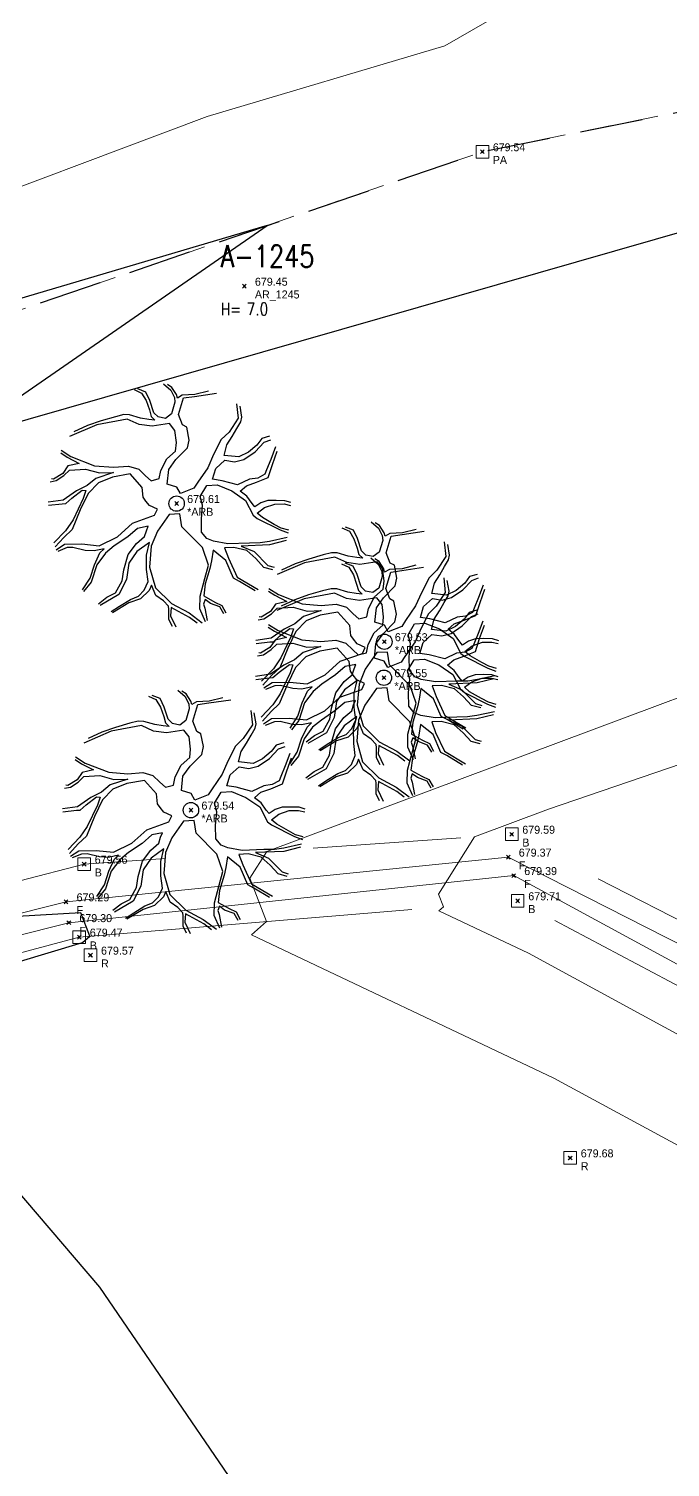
# Model space of a CAD drawing. Extents: x 350769 to 354978, y 6304672 to 6307963.
# Drawn here: x 352557.97 to 352568.15, y 6305753.64 to 6305776.47 of the extents above; entities that cross this region are included whole.
import ezdxf

# ---------------------------------------------------------------- set-up
doc = ezdxf.new("R2010")
doc.units = 0
doc.header["$PDMODE"] = 35
doc.header["$PDSIZE"] = 0.03
for name, pattern in [('CONTINUOS', [0]), ('HIDDENX2', [0.75, 0.5, -0.25]), ('PHANTOM', [23.5, 11.75, -2.35, 2.35, -2.35, 2.35, -2.35])]:
    doc.linetypes.add(name, pattern=pattern)
doc.layers.get('0').update_dxf_attribs({"linetype": 'CONTINUOUS'})
doc.layers.get('Defpoints').update_dxf_attribs({"linetype": 'CONTINUOUS'})
for name, color, linetype in [('02_Geo ext_Acotamiento', 7, 'CONTINUOUS'), ('1-ACOPIO', 252, 'HIDDENX2'), ('1-ARBOL H1', 7, 'CONTINUOUS'), ('1-ARBOL H2', 1, 'CONTINUOUS'), ('1-ARBOL H3', 241, 'CONTINUOUS'), ('1-ARBOL NOMBRE', 3, 'CONTINUOUS'), ('1-ARBOL PTO', 7, 'CONTINUOUS'), ('1-CANAL', 150, 'PHANTOM'), ('1-CERCO', 252, 'CERCO_LINE'), ('3-CANAL_FDO', 4, 'CONTINUOUS'), ('C-TINN', 5, 'CONTINUOUS'), ('C-TOPO-MAJR', 9, 'CONTINUOUS'), ('C-TOPO-MINR', 8, 'CONTINUOUS'), ('V-NODE DIC 2005', 4, 'CONTINUOUS'), ('V-NODE-TEXT DIC 2005', 2, 'CONTINUOUS'), ('V-NODE-TEXT DIC 2012', 31, 'CONTINUOUS'), ('Z-ARB', 253, 'CONTINUOUS')]:
    doc.layers.add(name, color=color, linetype=linetype)
doc.layers.add('0_ASD_TOPOGRAFIA_ELEMENTOS', color=9, linetype='CONTINUOS', lineweight=5, true_color=0xbdbdbd)
doc.styles.add('ROMANS', font='romans.shx', dxfattribs={"width": 0.65})
doc.linetypes.add('CERCO_LINE', pattern='A,0.5,-0.2,[" X ",STANDARD,S=0.1,R=0,X=-0.1,Y=-0.05],-0.25', length=0.95)
doc.dimstyles.new('Principal', dxfattribs={"dimscale": 0, "dimtxt": 2, "dimasz": 2, "dimexe": 1, "dimexo": 1, "dimtad": 1, "dimrnd": 0.05, "dimzin": 1, "dimtxsty": 'ROMANS', "dimcen": 2.5, "dimclrt": 2, "dimaunit": 2, "dimadec": 0, "dimazin": 0, "dimtfac": 1, "dimtmove": 0, "dimatfit": 3, "dimfxl": 1, "dimfxlon": 1, "dimarcsym": 0})

# ---------------------------------------------------------------- blocks, each defined once
blk = doc.blocks.new('ARB')
at = {"layer": 'Z-ARB', "linetype": 'Continuous'}
for p, q in [((-0.239, 1.899), (-0.12, 1.8)), ((-0.104, 1.843), (-0.176, 1.887)), ((-0.028, 1.73), (-0.104, 1.843)), ((-0.702, 1.798), (-0.583, 1.746)), ((-0.515, 1.763), (-0.643, 1.81)), ((-0.583, 1.746), (-0.509, 1.626)), ((-0.451, 1.63), (-0.515, 1.763)), ((-0.509, 1.626), (-0.456, 1.48)), ((-0.383, 1.436), (-0.451, 1.63)), ((-0.12, 1.8), (-0.061, 1.684)), ((-0.052, 1.607), (-0.104, 1.421)), ((-0.061, 1.684), (-0.052, 1.607)), ((-0.015, 1.675), (-0.028, 1.73)), ((0.059, 1.721), (-0.015, 1.675)), ((0.008, 1.414), (0.083, 1.679)), ((0.263, 1.735), (0.059, 1.721)), ((0.083, 1.679), (0.258, 1.706)), ((0.258, 1.706), (0.603, 1.763)), ((0.476, 1.792), (0.263, 1.735)), ((0.925, 1.599), (0.953, 1.37)), ((-0.859, 1.399), (-0.994, 1.364)), ((-0.77, 1.397), (-0.859, 1.399)), ((-0.594, 1.348), (-0.77, 1.397)), ((-0.456, 1.48), (-0.427, 1.377)), ((-0.427, 1.377), (-0.365, 1.32)), ((-0.315, 1.371), (-0.383, 1.436)), ((-0.198, 1.348), (-0.315, 1.371)), ((-0.104, 1.421), (-0.198, 1.348)), ((0.074, 1.251), (0.008, 1.414)), ((1.013, 1.388), (0.981, 1.56)), ((0.999, 1.316), (1.013, 1.388)), ((-1.286, 1.232), (-1.718, 1.038)), ((-1.435, 1.215), (-1.648, 1.112)), ((-1.218, 1.294), (-1.435, 1.215)), ((-0.807, 1.329), (-1.286, 1.232)), ((-0.994, 1.364), (-1.218, 1.294)), ((-0.613, 1.246), (-0.807, 1.329)), ((-0.408, 1.222), (-0.613, 1.246)), ((-0.46, 1.33), (-0.594, 1.348)), ((-0.365, 1.32), (-0.46, 1.33)), ((-0.133, 1.268), (-0.408, 1.222)), ((-0.048, 1.161), (-0.133, 1.268)), ((-0.02, 0.968), (-0.048, 1.161)), ((0.14, 1.216), (0.074, 1.251)), ((0.182, 1.012), (0.14, 1.216)), ((0.813, 1.148), (0.693, 1.027)), ((0.953, 1.37), (0.813, 1.148)), ((0.864, 1.078), (0.938, 1.207)), ((0.938, 1.207), (0.999, 1.316)), ((-0.03, 0.834), (-0.02, 0.968)), ((0.158, 0.888), (0.182, 1.012)), ((0.693, 1.027), (0.575, 0.786)), ((0.743, 0.777), (0.782, 0.943)), ((0.782, 0.943), (0.864, 1.078)), ((1.26, 0.95), (1.125, 0.832)), ((1.231, 0.842), (1.374, 0.996)), ((1.337, 1.055), (1.26, 0.95)), ((1.457, 1.093), (1.337, 1.055)), ((1.374, 0.996), (1.478, 1.036)), ((1.554, 0.924), (1.484, 0.726)), ((-1.85, 0.774), (-1.749, 0.71)), ((-1.845, 0.817), (-1.69, 0.721)), ((-1.749, 0.71), (-1.558, 0.613)), ((-1.69, 0.721), (-1.313, 0.581)), ((-0.259, 0.523), (-0.167, 0.709)), ((-0.167, 0.709), (-0.03, 0.834)), ((-0.135, 0.537), (-0.024, 0.697)), ((-0.024, 0.697), (0.158, 0.888)), ((0.575, 0.786), (0.486, 0.577)), ((0.614, 0.568), (0.752, 0.7)), ((0.973, 0.756), (0.743, 0.777)), ((0.752, 0.7), (0.909, 0.677)), ((0.909, 0.677), (1.054, 0.717)), ((1.125, 0.832), (0.973, 0.756)), ((1.054, 0.717), (1.231, 0.842)), ((1.484, 0.726), (1.419, 0.557)), ((1.509, 0.646), (1.582, 0.858)), ((-1.735, 0.571), (-1.815, 0.451)), ((-1.797, 0.417), (-1.707, 0.506)), ((-1.558, 0.613), (-1.735, 0.571)), ((-1.707, 0.506), (-1.453, 0.525)), ((-1.453, 0.525), (-1.23, 0.467)), ((-1.313, 0.581), (-1.01, 0.561)), ((-1.01, 0.478), (-1.287, 0.38)), ((-1.23, 0.467), (-1.01, 0.478)), ((-0.747, 0.458), (-1.024, 0.405)), ((-1.01, 0.561), (-0.772, 0.583)), ((-0.772, 0.583), (-0.611, 0.538)), ((-0.553, 0.248), (-0.747, 0.458)), ((-0.611, 0.538), (-0.502, 0.434)), ((-0.283, 0.392), (-0.259, 0.523)), ((-0.154, 0.307), (-0.135, 0.537)), ((0.486, 0.577), (0.329, 0.343)), ((0.565, 0.396), (0.614, 0.568)), ((1.39, 0.487), (1.281, 0.425)), ((1.419, 0.557), (1.39, 0.487)), ((1.445, 0.439), (1.509, 0.646)), ((-2.01, 0.315), (-1.918, 0.335)), ((-1.962, 0.358), (-1.993, 0.364)), ((-1.815, 0.451), (-1.962, 0.358)), ((-1.918, 0.335), (-1.797, 0.417)), ((-1.423, 0.263), (-1.593, 0.175)), ((-1.287, 0.38), (-1.423, 0.263)), ((-1.244, 0.312), (-1.406, 0.139)), ((-1.024, 0.405), (-1.244, 0.312)), ((-0.534, 0.093), (-0.553, 0.248)), ((-0.502, 0.434), (-0.412, 0.356)), ((-0.412, 0.356), (-0.283, 0.392)), ((-0.154, 0.307), (-0.154, 0.307)), ((-0.001, 0.263), (-0.154, 0.307)), ((0.06, 0.161), (-0.001, 0.263)), ((0.271, 0.249), (0.06, 0.161)), ((0.329, 0.343), (0.271, 0.249)), ((0.374, 0.116), (0.473, 0.293)), ((0.473, 0.293), (0.637, 0.307)), ((0.714, 0.375), (0.565, 0.396)), ((0.637, 0.307), (0.87, 0.217)), ((0.961, 0.313), (0.714, 0.375)), ((1.148, 0.406), (0.961, 0.313)), ((1.007, 0.214), (1.104, 0.301)), ((1.104, 0.301), (1.261, 0.361)), ((1.281, 0.425), (1.148, 0.406)), ((1.261, 0.361), (1.445, 0.439)), ((-1.799, 0.026), (-2.04, -0.011)), ((-1.593, 0.175), (-1.799, 0.026)), ((-1.76, -0.027), (-1.663, 0.06)), ((-1.663, 0.06), (-1.502, 0.188)), ((-1.486, 0.056), (-1.64, -0.284)), ((-1.406, 0.139), (-1.529, -0.124)), ((-1.502, 0.188), (-1.446, 0.184)), ((-1.446, 0.184), (-1.486, 0.056)), ((-0.49, 0.032), (-0.534, 0.093)), ((-0.431, -0.039), (-0.49, 0.032)), ((0.413, -0.019), (0.374, 0.116)), ((0.87, 0.217), (1.092, 0.069)), ((1.112, 0.134), (1.007, 0.214)), ((1.092, 0.069), (1.217, -0.165)), ((1.196, 0.02), (1.112, 0.134)), ((1.242, -0.034), (1.196, 0.02)), ((1.335, 0.031), (1.242, -0.034)), ((1.447, 0.07), (1.335, 0.031)), ((1.394, -0.041), (1.559, 0.018)), ((1.578, 0.075), (1.447, 0.07)), ((1.559, 0.018), (1.705, 0.021)), ((1.714, 0.072), (1.578, 0.075)), ((1.705, 0.021), (1.806, 0.001)), ((1.814, 0.045), (1.714, 0.072)), ((-2.033, -0.058), (-1.818, -0.031)), ((-1.818, -0.031), (-1.76, -0.027)), ((-1.529, -0.124), (-1.653, -0.439)), ((-0.694, -0.321), (-0.346, -0.191)), ((-0.304, -0.094), (-0.431, -0.039)), ((-0.346, -0.191), (-0.304, -0.094)), ((-0.117, -0.175), (-0.297, -0.442)), ((0.055, -0.162), (-0.117, -0.175)), ((0.089, -0.365), (0.055, -0.162)), ((0.396, -0.235), (0.413, -0.019)), ((1.217, -0.165), (1.28, -0.215)), ((1.28, -0.132), (1.394, -0.041)), ((1.364, -0.201), (1.28, -0.132)), ((1.28, -0.215), (1.65, -0.391)), ((1.554, -0.305), (1.364, -0.201)), ((-1.653, -0.439), (-1.782, -0.565)), ((-1.64, -0.284), (-1.754, -0.458)), ((-0.93, -0.54), (-0.694, -0.321)), ((-0.613, -0.404), (-0.768, -0.54)), ((-0.445, -0.368), (-0.613, -0.404)), ((-0.5, -0.531), (-0.474, -0.438)), ((-0.474, -0.438), (-0.445, -0.368)), ((-0.297, -0.442), (-0.391, -0.68)), ((0.422, -0.692), (0.089, -0.365)), ((0.404, -0.447), (0.396, -0.235)), ((0.49, -0.547), (0.404, -0.447)), ((1.664, -0.363), (1.554, -0.305)), ((1.65, -0.391), (1.778, -0.438)), ((1.787, -0.395), (1.664, -0.363)), ((-1.754, -0.458), (-1.937, -0.656)), ((-1.782, -0.565), (-1.916, -0.718)), ((-1.898, -0.762), (-1.771, -0.673)), ((-1.771, -0.673), (-1.495, -0.665)), ((-1.495, -0.665), (-1.216, -0.688)), ((-1.216, -0.688), (-0.93, -0.54)), ((-0.768, -0.54), (-0.982, -0.688)), ((-0.757, -0.821), (-0.626, -0.643)), ((-0.626, -0.643), (-0.5, -0.531)), ((-0.42, -0.622), (-0.619, -0.772)), ((-0.467, -0.824), (-0.42, -0.622)), ((-0.391, -0.68), (-0.415, -1.015)), ((0.595, -0.589), (0.49, -0.547)), ((0.822, -0.625), (0.595, -0.589)), ((0.917, -0.681), (0.77, -0.69)), ((1.165, -0.608), (0.822, -0.625)), ((1.126, -0.728), (0.917, -0.681)), ((1.483, -0.631), (1.034, -0.658)), ((1.034, -0.658), (1.244, -0.743)), ((1.335, -0.602), (1.165, -0.608)), ((1.485, -0.578), (1.335, -0.602)), ((1.747, -0.56), (1.483, -0.631)), ((1.761, -0.511), (1.485, -0.578)), ((-1.724, -0.727), (-1.874, -0.789)), ((-1.635, -0.722), (-1.724, -0.727)), ((-1.441, -0.766), (-1.635, -0.722)), ((-1.297, -0.771), (-1.441, -0.766)), ((-1.136, -0.734), (-1.297, -0.771)), ((-1.29, -0.991), (-1.206, -0.803)), ((-1.118, -0.805), (-1.25, -0.991)), ((-1.206, -0.803), (-1.136, -0.734)), ((-0.982, -0.688), (-1.118, -0.805)), ((-0.82, -1.065), (-0.757, -0.821)), ((-0.619, -0.772), (-0.743, -0.959)), ((-0.462, -1.051), (-0.467, -0.824)), ((0.523, -0.967), (0.422, -0.692)), ((0.568, -0.901), (0.544, -1.024)), ((0.592, -0.732), (0.568, -0.901)), ((0.796, -0.891), (0.592, -0.732)), ((0.77, -0.69), (0.835, -0.854)), ((0.92, -1.171), (0.796, -0.891)), ((0.835, -0.854), (0.98, -1.153)), ((1.271, -0.854), (1.126, -0.728)), ((1.244, -0.743), (1.461, -0.958)), ((1.398, -0.991), (1.271, -0.854)), ((-1.355, -1.205), (-1.29, -0.991)), ((-1.25, -0.991), (-1.335, -1.269)), ((-0.845, -1.241), (-0.82, -1.065)), ((-0.743, -0.959), (-0.776, -1.217)), ((-0.434, -1.244), (-0.462, -1.051)), ((-0.415, -1.015), (-0.316, -1.342)), ((0.466, -1.183), (0.523, -0.967)), ((0.544, -1.024), (0.474, -1.267)), ((1.545, -1.027), (1.398, -0.991)), ((1.461, -0.958), (1.561, -0.985)), ((-1.472, -1.393), (-1.355, -1.205)), ((-1.335, -1.269), (-1.453, -1.419)), ((-0.947, -1.433), (-0.845, -1.241)), ((-0.776, -1.217), (-0.895, -1.458)), ((-0.493, -1.384), (-0.434, -1.244)), ((-0.38, -1.3), (-0.413, -1.384)), ((-0.307, -1.465), (-0.38, -1.3)), ((-0.316, -1.342), (-0.056, -1.588)), ((0.396, -1.463), (0.466, -1.183)), ((0.474, -1.267), (0.453, -1.459)), ((1.016, -1.22), (0.92, -1.171)), ((0.98, -1.153), (1.315, -1.345)), ((1.27, -1.366), (1.016, -1.22)), ((-1.214, -1.608), (-1.082, -1.505)), ((-0.895, -1.458), (-1.187, -1.636)), ((-1.082, -1.505), (-0.947, -1.433)), ((-0.734, -1.587), (-0.991, -1.749)), ((-0.881, -1.642), (-0.707, -1.532)), ((-0.552, -1.523), (-0.734, -1.587)), ((-0.707, -1.532), (-0.584, -1.48)), ((-0.584, -1.48), (-0.493, -1.384)), ((-0.413, -1.384), (-0.552, -1.523)), ((-0.185, -1.548), (-0.307, -1.465)), ((-0.104, -1.631), (-0.185, -1.548)), ((-0.056, -1.588), (0.224, -1.732)), ((0.397, -1.667), (0.396, -1.463)), ((0.453, -1.459), (0.629, -1.553)), ((0.475, -1.516), (0.453, -1.587)), ((0.453, -1.587), (0.473, -1.651)), ((0.56, -1.577), (0.475, -1.516)), ((0.712, -1.629), (0.56, -1.577)), ((0.629, -1.553), (0.741, -1.604)), ((-1.011, -1.73), (-0.881, -1.642)), ((-0.097, -1.678), (-0.104, -1.631)), ((-0.096, -1.844), (-0.097, -1.678)), ((-0.059, -1.648), (-0.068, -1.782)), ((-0.068, -1.782), (0.019, -1.957)), ((0.235, -1.802), (-0.059, -1.648)), ((0.224, -1.732), (0.433, -1.885)), ((0.354, -1.892), (0.235, -1.802)), ((0.49, -1.868), (0.397, -1.667)), ((0.473, -1.651), (0.516, -1.848)), ((0.779, -1.74), (0.712, -1.629)), ((0.741, -1.604), (0.807, -1.722)), ((-0.037, -1.953), (-0.096, -1.844))]:
    blk.add_line(p, q, dxfattribs=at)
at = {"layer": 'Z-ARB'}
blk.add_circle((0, 0), 0.122, dxfattribs=at)
blk = doc.blocks.new('*D1236')
at = {"layer": '02_Geo ext_Acotamiento', "color": 0, "lineweight": -2, "transparency": 16777216}
blk.add_line((352474.045, 6305972.496), (352473.119, 6305978.179), dxfattribs=at)
at = {"layer": '02_Geo ext_Acotamiento', "color": 0, "transparency": 16777216}
blk.add_solid([(352473.283, 6305978.206), (352472.954, 6305978.153), (352472.958, 6305979.166)], dxfattribs=at)
at = {"layer": 'Defpoints', "color": 0, "transparency": 16777216}
for p in [(352472.958, 6305979.166), (352596.042, 6305224.025)]:
    blk.add_point(p, dxfattribs=at)
at = {"layer": '02_Geo ext_Acotamiento', "color": 2, "transparency": 16777216, "insert": (352474.582, 6305974.845), "char_height": 1, "attachment_point": 5, "rotation": 279.2575, "style": 'ROMANS'}
blk.add_mtext('R765,10', dxfattribs=at)
blk = doc.blocks.new('*U1327')
at = {"color": 0, "linetype": 'ByBlock', "lineweight": -2, "transparency": 16777216}
blk.add_point((0, 0), dxfattribs=at)
blk = doc.blocks.new('*U4170', base_point=(352565.683, 6305763.616))
at = {"layer": 'V-NODE-TEXT DIC 2005', "linetype": 'ByBlock', "char_height": 0.127}
for s, insert, attachment_point in [('679.59', (352565.85, 6305763.687), 4), ('B', (352565.85, 6305763.548), 1)]:
    blk.add_mtext(s, dxfattribs=dict(at, insert=insert, attachment_point=attachment_point))
blk = doc.blocks.new('*U4171', base_point=(352565.683, 6305763.616))
at = {"layer": 'V-NODE-TEXT DIC 2005', "color": 2, "lineweight": -2}
blk.add_blockref('*U4170', (352565.683, 6305763.616), dxfattribs=at)
blk = doc.blocks.new('*U4138', base_point=(352558.898, 6305763.14))
at = {"layer": 'V-NODE-TEXT DIC 2005', "linetype": 'ByBlock', "char_height": 0.127}
for s, insert, attachment_point in [('679.56', (352559.065, 6305763.211), 4), ('B', (352559.065, 6305763.072), 1)]:
    blk.add_mtext(s, dxfattribs=dict(at, insert=insert, attachment_point=attachment_point))
blk = doc.blocks.new('*U4139', base_point=(352558.898, 6305763.14))
at = {"layer": 'V-NODE-TEXT DIC 2005', "color": 2, "lineweight": -2}
blk.add_blockref('*U4138', (352558.898, 6305763.14), dxfattribs=at)
blk = doc.blocks.new('*U4136', base_point=(352558.82, 6305761.982))
at = {"layer": 'V-NODE-TEXT DIC 2005', "linetype": 'ByBlock', "char_height": 0.127}
for s, insert, attachment_point in [('679.47', (352558.987, 6305762.053), 4), ('B', (352558.987, 6305761.914), 1)]:
    blk.add_mtext(s, dxfattribs=dict(at, insert=insert, attachment_point=attachment_point))
blk = doc.blocks.new('*U4137', base_point=(352558.82, 6305761.982))
at = {"layer": 'V-NODE-TEXT DIC 2005', "color": 2, "lineweight": -2}
blk.add_blockref('*U4136', (352558.82, 6305761.982), dxfattribs=at)
blk = doc.blocks.new('*U4096', base_point=(352565.778, 6305762.56))
at = {"layer": 'V-NODE-TEXT DIC 2005', "linetype": 'ByBlock', "char_height": 0.127}
for s, insert, attachment_point in [('679.71', (352565.945, 6305762.631), 4), ('B', (352565.945, 6305762.492), 1)]:
    blk.add_mtext(s, dxfattribs=dict(at, insert=insert, attachment_point=attachment_point))
blk = doc.blocks.new('*U4097', base_point=(352565.778, 6305762.56))
at = {"layer": 'V-NODE-TEXT DIC 2005', "color": 2, "lineweight": -2}
blk.add_blockref('*U4096', (352565.778, 6305762.56), dxfattribs=at)
blk = doc.blocks.new('*U3758', base_point=(352565.714, 6305762.96))
at = {"layer": 'V-NODE-TEXT DIC 2005', "linetype": 'ByBlock', "char_height": 0.127}
for s, insert, attachment_point in [('679.39', (352565.881, 6305763.031), 4), ('F', (352565.881, 6305762.892), 1)]:
    blk.add_mtext(s, dxfattribs=dict(at, insert=insert, attachment_point=attachment_point))
blk = doc.blocks.new('*U3759', base_point=(352565.714, 6305762.96))
at = {"layer": 'V-NODE-TEXT DIC 2005', "color": 2, "lineweight": -2}
blk.add_blockref('*U3758', (352565.714, 6305762.96), dxfattribs=at)
blk = doc.blocks.new('*U3740', base_point=(352558.654, 6305762.212))
at = {"layer": 'V-NODE-TEXT DIC 2005', "linetype": 'ByBlock', "char_height": 0.127}
for s, insert, attachment_point in [('679.30', (352558.821, 6305762.283), 4), ('F', (352558.821, 6305762.144), 1)]:
    blk.add_mtext(s, dxfattribs=dict(at, insert=insert, attachment_point=attachment_point))
blk = doc.blocks.new('*U3741', base_point=(352558.654, 6305762.212))
at = {"layer": 'V-NODE-TEXT DIC 2005', "color": 2, "lineweight": -2}
blk.add_blockref('*U3740', (352558.654, 6305762.212), dxfattribs=at)
blk = doc.blocks.new('*U3736', base_point=(352558.61, 6305762.542))
at = {"layer": 'V-NODE-TEXT DIC 2005', "linetype": 'ByBlock', "char_height": 0.127}
for s, insert, attachment_point in [('679.29', (352558.777, 6305762.613), 4), ('F', (352558.777, 6305762.474), 1)]:
    blk.add_mtext(s, dxfattribs=dict(at, insert=insert, attachment_point=attachment_point))
blk = doc.blocks.new('*U3737', base_point=(352558.61, 6305762.542))
at = {"layer": 'V-NODE-TEXT DIC 2005', "color": 2, "lineweight": -2}
blk.add_blockref('*U3736', (352558.61, 6305762.542), dxfattribs=at)
blk = doc.blocks.new('*U3728', base_point=(352565.627, 6305763.253))
at = {"layer": 'V-NODE-TEXT DIC 2005', "linetype": 'ByBlock', "char_height": 0.127}
for s, insert, attachment_point in [('679.37', (352565.794, 6305763.324), 4), ('F', (352565.794, 6305763.185), 1)]:
    blk.add_mtext(s, dxfattribs=dict(at, insert=insert, attachment_point=attachment_point))
blk = doc.blocks.new('*U3729', base_point=(352565.627, 6305763.253))
at = {"layer": 'V-NODE-TEXT DIC 2005', "color": 2, "lineweight": -2}
blk.add_blockref('*U3728', (352565.627, 6305763.253), dxfattribs=at)
blk = doc.blocks.new('*U3092', base_point=(352566.611, 6305758.479))
at = {"layer": 'V-NODE-TEXT DIC 2005', "linetype": 'ByBlock', "char_height": 0.127}
for s, insert, attachment_point in [('679.68', (352566.778, 6305758.55), 4), ('R', (352566.778, 6305758.411), 1)]:
    blk.add_mtext(s, dxfattribs=dict(at, insert=insert, attachment_point=attachment_point))
blk = doc.blocks.new('*U3093', base_point=(352566.611, 6305758.479))
at = {"layer": 'V-NODE-TEXT DIC 2005', "color": 2, "lineweight": -2}
blk.add_blockref('*U3092', (352566.611, 6305758.479), dxfattribs=at)
blk = doc.blocks.new('*U3090', base_point=(352558.998, 6305761.696))
at = {"layer": 'V-NODE-TEXT DIC 2005', "linetype": 'ByBlock', "char_height": 0.127}
for s, insert, attachment_point in [('679.57', (352559.165, 6305761.767), 4), ('R', (352559.165, 6305761.628), 1)]:
    blk.add_mtext(s, dxfattribs=dict(at, insert=insert, attachment_point=attachment_point))
blk = doc.blocks.new('*U3091', base_point=(352558.998, 6305761.696))
at = {"layer": 'V-NODE-TEXT DIC 2005', "color": 2, "lineweight": -2}
blk.add_blockref('*U3090', (352558.998, 6305761.696), dxfattribs=at)
blk = doc.blocks.new('*U1684', base_point=(352563.654, 6305766.101))
at = {"layer": 'V-NODE-TEXT DIC 2005', "linetype": 'ByBlock', "char_height": 0.127}
for s, insert, attachment_point in [('679.55', (352563.821, 6305766.172), 4), ('*ARB', (352563.821, 6305766.033), 1)]:
    blk.add_mtext(s, dxfattribs=dict(at, insert=insert, attachment_point=attachment_point))
blk = doc.blocks.new('*U1685', base_point=(352563.654, 6305766.101))
at = {"layer": 'V-NODE-TEXT DIC 2005', "color": 2, "lineweight": -2}
blk.add_blockref('*U1684', (352563.654, 6305766.101), dxfattribs=at)
blk = doc.blocks.new('*U1680', base_point=(352560.365, 6305768.865))
at = {"layer": 'V-NODE-TEXT DIC 2005', "linetype": 'ByBlock', "char_height": 0.127}
for s, insert, attachment_point in [('679.61', (352560.532, 6305768.936), 4), ('*ARB', (352560.532, 6305768.797), 1)]:
    blk.add_mtext(s, dxfattribs=dict(at, insert=insert, attachment_point=attachment_point))
blk = doc.blocks.new('*U1681', base_point=(352560.365, 6305768.865))
at = {"layer": 'V-NODE-TEXT DIC 2005', "color": 2, "lineweight": -2}
blk.add_blockref('*U1680', (352560.365, 6305768.865), dxfattribs=at)
blk = doc.blocks.new('*U1676', base_point=(352560.592, 6305763.998))
at = {"layer": 'V-NODE-TEXT DIC 2005', "linetype": 'ByBlock', "char_height": 0.127}
for s, insert, attachment_point in [('679.54', (352560.759, 6305764.069), 4), ('*ARB', (352560.759, 6305763.93), 1)]:
    blk.add_mtext(s, dxfattribs=dict(at, insert=insert, attachment_point=attachment_point))
blk = doc.blocks.new('*U1677', base_point=(352560.592, 6305763.998))
at = {"layer": 'V-NODE-TEXT DIC 2005', "color": 2, "lineweight": -2}
blk.add_blockref('*U1676', (352560.592, 6305763.998), dxfattribs=at)
blk = doc.blocks.new('*U1650', base_point=(352563.661, 6305766.672))
at = {"layer": 'V-NODE-TEXT DIC 2005', "linetype": 'ByBlock', "char_height": 0.127}
for s, insert, attachment_point in [('679.53', (352563.828, 6305766.743), 4), ('*ARB', (352563.828, 6305766.604), 1)]:
    blk.add_mtext(s, dxfattribs=dict(at, insert=insert, attachment_point=attachment_point))
blk = doc.blocks.new('*U1651', base_point=(352563.661, 6305766.672))
at = {"layer": 'V-NODE-TEXT DIC 2005', "color": 2, "lineweight": -2}
blk.add_blockref('*U1650', (352563.661, 6305766.672), dxfattribs=at)
blk = doc.blocks.new('TOPOGRAFIA')
at = {"layer": '1-ACOPIO', "color": 9, "lineweight": 0, "true_color": 0xbdbdbd, "flags": 128}
blk.add_lwpolyline([(390450.751, 6302737.575), (390457.975, 6302739.524), (390466.583, 6302745.938), (390475.916, 6302748.357), (390482.482, 6302751.029), (390493.443, 6302754.061), (390504.449, 6302758.21), (390518.802, 6302761.933), (390528.241, 6302765.237), (390538.24, 6302767.313), (390547.496, 6302771.467), (390557.026, 6302771.731), (390565.171, 6302774.52), (390575.3, 6302776.573), (390575.671, 6302780.638), (390576.652, 6302789.475), (390577.88, 6302797.391), (390578.714, 6302806.375), (390575.487, 6302808.178), (390564.134, 6302804.882), (390554.108, 6302802.536), (390542.576, 6302798.093), (390531.509, 6302794.931), (390522.924, 6302790.812), (390510.912, 6302785.835), (390501.748, 6302784.339), (390491.437, 6302782.799), (390482.025, 6302780.215), (390472.323, 6302776.973), (390464.136, 6302774.411), (390457.401, 6302772.041), (390450.072, 6302782.659), (390447.321, 6302788.646), (390448.914, 6302796.064), (390448.942, 6302806.548), (390444.507, 6302814.271), (390438.054, 6302819.282)], dxfattribs=at)
at = {"layer": '1-ARBOL H1', "color": 9, "lineweight": 0, "true_color": 0xbdbdbd}
blk.add_point((390561.394, 6302772.386), dxfattribs=at)
at = {"layer": '1-ARBOL PTO', "color": 9, "lineweight": 0, "true_color": 0xbdbdbd}
blk.add_point((390561.394, 6302772.386), dxfattribs=at)
at = {"layer": '1-CANAL', "color": 9, "lineweight": 0, "true_color": 0xbdbdbd, "flags": 128}
blk.add_lwpolyline([(390567.787, 6302629.727), (390568.793, 6302640.353), (390569.503, 6302651.739), (390570.033, 6302661.873), (390570.34, 6302672.528), (390570.92, 6302683.642), (390571.385, 6302692.94), (390572.206, 6302702.09), (390572.491, 6302712.168), (390573.178, 6302721.782), (390573.739, 6302732.321), (390574.43, 6302741.485), (390575.232, 6302752.552), (390575.303, 6302758.186), (390573.072, 6302758.741), (390565.731, 6302762.63), (390558.774, 6302762.052), (390549.097, 6302759.46), (390540.056, 6302756.523), (390530.957, 6302754.646), (390519.837, 6302751.496), (390509.631, 6302748.296), (390499.766, 6302744.712), (390490.284, 6302741.391), (390477.589, 6302736.731), (390469.698, 6302733.787), (390460.923, 6302731.042), (390452.374, 6302728.107), (390438.311, 6302722.869), (390431.422, 6302718.409), (390419.91, 6302710.977), (390412.117, 6302707.007), (390402.106, 6302701.336), (390395.117, 6302696.907), (390381.316, 6302693.365), (390369.866, 6302691.898), (390358.977, 6302690.522), (390351.003, 6302689.869), (390338.841, 6302688.974), (390330.387, 6302688.811), (390318.293, 6302688.652), (390310.613, 6302688.12), (390310.097, 6302689.409), (390318.134, 6302689.995), (390330.169, 6302689.859), (390338.592, 6302690.268), (390350.911, 6302691.365), (390358.441, 6302692.052), (390369.602, 6302693.031), (390381.494, 6302694.408), (390394.454, 6302697.809), (390401.441, 6302702.027), (390411.517, 6302708.091), (390419.432, 6302711.748), (390430.822, 6302719.202), (390437.823, 6302723.766), (390451.878, 6302729.106), (390460.597, 6302731.881), (390469.278, 6302734.632), (390477.218, 6302737.629), (390489.928, 6302742.229), (390499.382, 6302745.508), (390509.312, 6302749.089), (390519.62, 6302752.392), (390530.723, 6302755.531), (390539.654, 6302757.751), (390548.71, 6302760.578), (390558.851, 6302763.211), (390565.636, 6302763.686), (390573.601, 6302759.59), (390575.339, 6302759.411), (390576.082, 6302766.593), (390577.196, 6302775.886), (390577.943, 6302782.884), (390578.269, 6302790.104), (390579.967, 6302802.039), (390581.351, 6302810.063)], dxfattribs=at)
at = {"layer": '1-CERCO', "color": 9, "lineweight": 0, "true_color": 0xbdbdbd, "flags": 128}
blk.add_lwpolyline([(390556.704, 6302769.916), (390568.526, 6302773.306)], dxfattribs=at)
at = {"layer": '3-CANAL_FDO', "color": 9, "lineweight": 0, "true_color": 0xbdbdbd}
for points in [[(390565.581, 6302763.323), (390558.564, 6302762.613), (390548.94, 6302760.194), (390539.967, 6302757.247), (390530.893, 6302755.256)], [(390575.656, 6302759.021), (390573.443, 6302759.321), (390565.581, 6302763.323)], [(390530.973, 6302754.926), (390540.132, 6302756.904), (390548.804, 6302759.814), (390558.607, 6302762.282), (390565.668, 6302763.03), (390573.135, 6302758.977), (390575.664, 6302758.341), (390575.744, 6302757.782), (390575.695, 6302752.397), (390574.786, 6302741.51), (390574.1, 6302732.304), (390573.507, 6302721.774), (390572.807, 6302712.052), (390572.413, 6302702.253), (390571.665, 6302693.05), (390571.194, 6302683.608), (390570.572, 6302672.578), (390570.443, 6302661.851), (390569.902, 6302651.795), (390569.109, 6302640.558)]]:
    blk.add_lwpolyline(points, dxfattribs=at)
at = {"layer": 'C-TINN', "color": 9, "linetype": 'Continuous', "lineweight": 0, "true_color": 0xbdbdbd}
for points, elevation in [([(390565.071, 6302774.42), (390565.071, 6302774.62), (390565.271, 6302774.62), (390565.271, 6302774.42), (390565.071, 6302774.42)], 679.539), ([(390565.536, 6302763.586), (390565.536, 6302763.786), (390565.736, 6302763.786), (390565.736, 6302763.586), (390565.536, 6302763.586)], 680.59), ([(390558.751, 6302763.111), (390558.751, 6302763.311), (390558.951, 6302763.311), (390558.951, 6302763.111), (390558.751, 6302763.111)], 679.56), ([(390565.631, 6302762.53), (390565.631, 6302762.73), (390565.831, 6302762.73), (390565.831, 6302762.53), (390565.631, 6302762.53)], 680.71), ([(390558.674, 6302761.952), (390558.674, 6302762.152), (390558.874, 6302762.152), (390558.874, 6302761.952), (390558.674, 6302761.952)], 679.47), ([(390558.851, 6302761.666), (390558.851, 6302761.866), (390559.051, 6302761.866), (390559.051, 6302761.666), (390558.851, 6302761.666)], 679.57), ([(390566.464, 6302758.449), (390566.464, 6302758.649), (390566.664, 6302758.649), (390566.664, 6302758.449), (390566.464, 6302758.449)], 679.68)]:
    blk.add_lwpolyline(points, dxfattribs=dict(at, elevation=elevation))
for p in [(390565.171, 6302774.52, 679.539), (390565.636, 6302763.686, 680.59), (390558.851, 6302763.211, 679.56), (390565.731, 6302762.63, 680.71), (390558.774, 6302762.052, 679.47), (390558.951, 6302761.766, 679.57), (390566.564, 6302758.549, 679.68)]:
    blk.add_point(p, dxfattribs=at)
at = {"layer": 'C-TOPO-MAJR', "color": 9, "linetype": 'Continuous', "lineweight": 0, "true_color": 0xbdbdbd, "elevation": 680}
for points in [[(390546.242, 6302772.844), (390546.759, 6302773.064), (390552.764, 6302773.374), (390556.213, 6302773.357), (390560.802, 6302775.082), (390564.574, 6302776.2), (390570.087, 6302779.378), (390571.556, 6302779.181), (390572.182, 6302780.107), (390568.729, 6302787.525), (390568.49, 6302787.985), (390563.103, 6302787.776), (390562.054, 6302786.145), (390561.8, 6302785.304), (390560.605, 6302779.836), (390556.154, 6302777.552), (390553.656, 6302776.727), (390546.923, 6302773.645), (390542.643, 6302771.829), (390546.242, 6302772.844)], [(390574.969, 6302759.449), (390575.164, 6302761.988), (390575.491, 6302760.886), (390576.331, 6302766.687), (390576.987, 6302774.146), (390572.904, 6302767.469), (390569.477, 6302766.299), (390561.75, 6302763.414), (390561.483, 6302762.989), (390561.747, 6302762.299), (390561.508, 6302762.092), (390566.305, 6302759.817), (390568.529, 6302758.607), (390574.703, 6302754.068), (390575.11, 6302758.234), (390575.174, 6302758.293), (390574.969, 6302759.449)]]:
    blk.add_lwpolyline(points, dxfattribs=at)
at = {"layer": 'C-TOPO-MINR', "color": 9, "linetype": 'Continuous', "lineweight": -3, "true_color": 0xbdbdbd, "elevation": 679.5}
blk.add_lwpolyline([(390571.177, 6302732.645), (390571.616, 6302737.553), (390567.905, 6302744.555), (390566.648, 6302745.872), (390562.239, 6302751.902), (390559.1, 6302756.499), (390555.321, 6302760.916), (390558.827, 6302761.966), (390558.942, 6302762.066), (390558.799, 6302762.438), (390555.048, 6302762.224), (390556.549, 6302764.218), (390556.773, 6302769.7), (390557.073, 6302770.022), (390557.117, 6302770.141), (390561.755, 6302773.35), (390557.394, 6302772.058), (390556.947, 6302771.889), (390548.773, 6302771.929), (390547.317, 6302771.854), (390540.791, 6302769.076), (390537.798, 6302768.232), (390533.983, 6302767.621)], dxfattribs=at)
at = {"layer": 'C-TOPO-MINR', "color": 9, "linetype": 'Continuous', "lineweight": 0, "true_color": 0xbdbdbd, "elevation": 680.5}
blk.add_lwpolyline([(390574.164, 6302759.532), (390574.254, 6302760.696), (390575.664, 6302764.629), (390575.823, 6302764.092), (390576.191, 6302766.634), (390576.479, 6302769.903), (390574.69, 6302766.977), (390566.222, 6302764.085), (390565.044, 6302763.644), (390564.474, 6302762.736), (390564.552, 6302762.532), (390564.482, 6302762.471), (390565.901, 6302761.798), (390571.598, 6302758.698), (390573.601, 6302757.226), (390573.733, 6302758.577), (390574.249, 6302759.056), (390574.164, 6302759.532)], dxfattribs=at)
at = {"layer": 'V-NODE-TEXT DIC 2012', "color": 9, "lineweight": 0, "true_color": 0xbdbdbd}
for p in [(390565.171, 6302774.52), (390561.394, 6302772.386)]:
    blk.add_point(p, dxfattribs=at)
at = {"layer": 'V-NODE DIC 2005', "color": 9, "lineweight": 0, "true_color": 0xbdbdbd, "rotation": 359.9963883938062}
for p in [(390560.319, 6302768.936), (390563.615, 6302766.742), (390563.608, 6302766.171), (390560.546, 6302764.069), (390565.637, 6302763.686), (390565.581, 6302763.323), (390558.852, 6302763.211), (390565.668, 6302763.03), (390558.564, 6302762.613), (390565.732, 6302762.63), (390558.608, 6302762.283), (390558.774, 6302762.053), (390558.952, 6302761.767), (390566.565, 6302758.549)]:
    blk.add_blockref('*U1327', p, dxfattribs=at)
at = {"layer": 'V-NODE-TEXT DIC 2005', "color": 9, "lineweight": 0, "true_color": 0xbdbdbd, "rotation": 359.9963883938062}
for name, p in [('*U1681', (390560.319, 6302768.936)), ('*U1651', (390563.615, 6302766.742)), ('*U1685', (390563.608, 6302766.171)), ('*U1677', (390560.546, 6302764.069)), ('*U4171', (390565.637, 6302763.686)), ('*U4139', (390558.852, 6302763.211)), ('*U3729', (390565.581, 6302763.323)), ('*U3759', (390565.668, 6302763.03)), ('*U3737', (390558.564, 6302762.613)), ('*U4097', (390565.732, 6302762.63)), ('*U3741', (390558.608, 6302762.283)), ('*U4137', (390558.774, 6302762.053)), ('*U3091', (390558.952, 6302761.767)), ('*U3093', (390566.565, 6302758.549))]:
    blk.add_blockref(name, p, dxfattribs=at)
at = {"layer": 'Z-ARB', "color": 9, "lineweight": 0, "true_color": 0xbdbdbd, "rotation": 359.090101839884}
for p in [(390560.319, 6302768.935), (390563.615, 6302766.742), (390563.608, 6302766.171), (390560.546, 6302764.069)]:
    blk.add_blockref('ARB', p, dxfattribs=at)
at = {"layer": '1-ARBOL H2', "color": 9, "lineweight": 0, "true_color": 0xbdbdbd, "style": 'ROMANS', "width": 0.8}
blk.add_text('H=', height=0.2, dxfattribs=at).set_placement((390561.017, 6302771.924))
at = {"layer": '1-ARBOL H3', "color": 9, "lineweight": 0, "true_color": 0xbdbdbd, "style": 'ROMANS', "width": 0.8}
blk.add_text('7.0', height=0.2, dxfattribs=at).set_placement((390561.43, 6302771.924))
at = {"layer": '1-ARBOL NOMBRE', "color": 9, "lineweight": 0, "true_color": 0xbdbdbd, "style": 'ROMANS', "width": 0.8}
blk.add_text('A-1245', height=0.35, dxfattribs=at).set_placement((390561.017, 6302772.686))
at = {"layer": 'V-NODE-TEXT DIC 2012', "color": 9, "lineweight": 0, "true_color": 0xbdbdbd}
for s, height, p in [('679.54', 0.125, (390565.338, 6302774.528)), ('PA', 0.125, (390565.338, 6302774.328)), ('679.45', 0.127, (390561.561, 6302772.393)), ('AR_1245', 0.127, (390561.561, 6302772.191))]:
    blk.add_text(s, height=height, dxfattribs=at).set_placement(p)

msp = doc.modelspace()

# ---------------------------------------------------------------- linework, layer by layer
at = {"layer": '1-ACOPIO', "ltscale": 2, "flags": 128}
msp.add_lwpolyline([(352450.751, 6305737.575), (352457.975, 6305739.524), (352466.583, 6305745.938), (352475.916, 6305748.357), (352482.482, 6305751.029), (352493.443, 6305754.061), (352504.449, 6305758.21), (352518.802, 6305761.933), (352528.241, 6305765.237), (352538.24, 6305767.313), (352547.496, 6305771.467), (352557.026, 6305771.731), (352565.171, 6305774.52), (352575.3, 6305776.573), (352575.671, 6305780.638), (352576.652, 6305789.475), (352577.88, 6305797.391), (352578.714, 6305806.375), (352575.487, 6305808.178), (352564.134, 6305804.882), (352554.108, 6305802.536), (352542.576, 6305798.093), (352531.509, 6305794.931), (352522.924, 6305790.812), (352510.912, 6305785.835), (352501.748, 6305784.339), (352491.437, 6305782.799), (352482.025, 6305780.215), (352472.323, 6305776.973), (352464.136, 6305774.411), (352457.401, 6305772.041), (352450.072, 6305782.659), (352447.321, 6305788.646), (352448.914, 6305796.064), (352448.942, 6305806.548), (352444.507, 6305814.271), (352438.054, 6305819.282)], dxfattribs=at)
at = {"layer": '1-CERCO', "ltscale": 6, "flags": 128}
msp.add_lwpolyline([(352556.704, 6305769.916), (352568.526, 6305773.306)], dxfattribs=at)

# ---------------------------------------------------------------- block references
at = {"layer": 'Z-ARB', "rotation": 359.090101839884}
for p in [(352560.319, 6305768.935), (352563.615, 6305766.742), (352563.608, 6305766.171), (352560.546, 6305764.069)]:
    msp.add_blockref('ARB', p, dxfattribs=at)

# ---------------------------------------------------------------- dimensions: what is measured, and where the dimension line sits
at = {"layer": '02_Geo ext_Acotamiento'}
dim = msp.add_radius_dim(center=(352596.042, 6305224.025), mpoint=(352472.958, 6305979.166), dimstyle='Principal', override={"dimscale": 0, "dimaunit": 0, "dimfxl": 0.22, "dimarcsym": 1}, dxfattribs=at)
dim.commit()
dim.dimension.update_dxf_attribs({"geometry": '*D1236', "text_midpoint": (352473.686, 6305974.698), "dimtype": 164})

# ---------------------------------------------------------------- next in the draw order: block references
at = {"layer": '0_ASD_TOPOGRAFIA_ELEMENTOS', "color": 30, "true_color": 0xf26507}
msp.add_blockref('TOPOGRAFIA', (-38000, 3000), dxfattribs=at)

doc.saveas('drawing.dxf')
